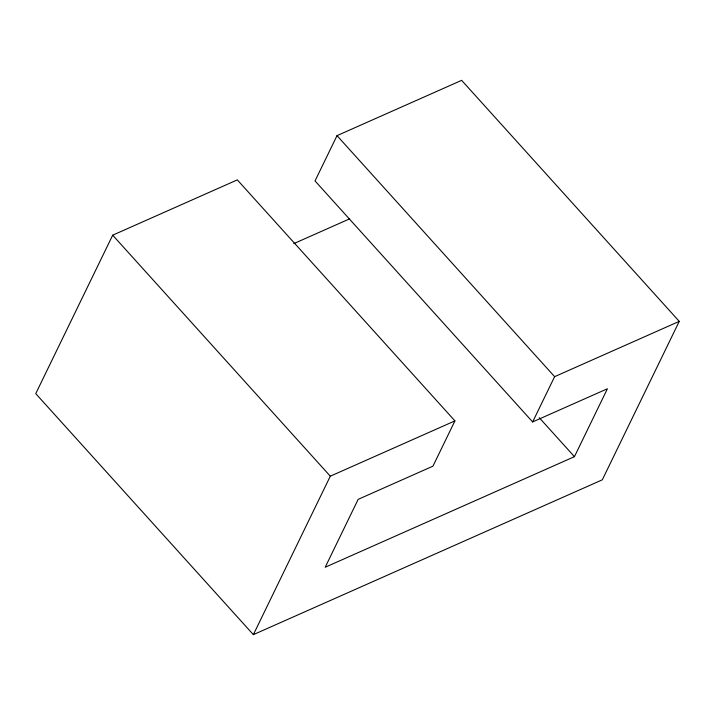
<?xml version="1.0" encoding="UTF-8"?>
<svg xmlns="http://www.w3.org/2000/svg" width="715" height="715" viewBox="0 0 715 715"><rect width="100%" height="100%" fill="white"/><g stroke="black" fill="none" stroke-linecap="round" stroke-linejoin="round"><path stroke-width="1.07" d="M112.693 235.181L35.75 393.634L253.36 634.652L602.307 479.819L679.25 321.366L461.64 80.348L337.015 135.644L315.029 180.922L532.639 421.93L607.419 388.754L574.44 456.671L325.191 567.254L358.17 499.347L432.941 466.171L454.928 420.894L237.317 179.885L112.693 235.181L330.303 476.19L253.36 634.652M532.639 421.93L554.625 376.662L679.25 321.366M293.758 243.636L349.707 218.817M330.303 476.19L454.928 420.894M337.015 135.644L554.625 376.662M539.298 417.739L574.44 456.671"/></g></svg>
